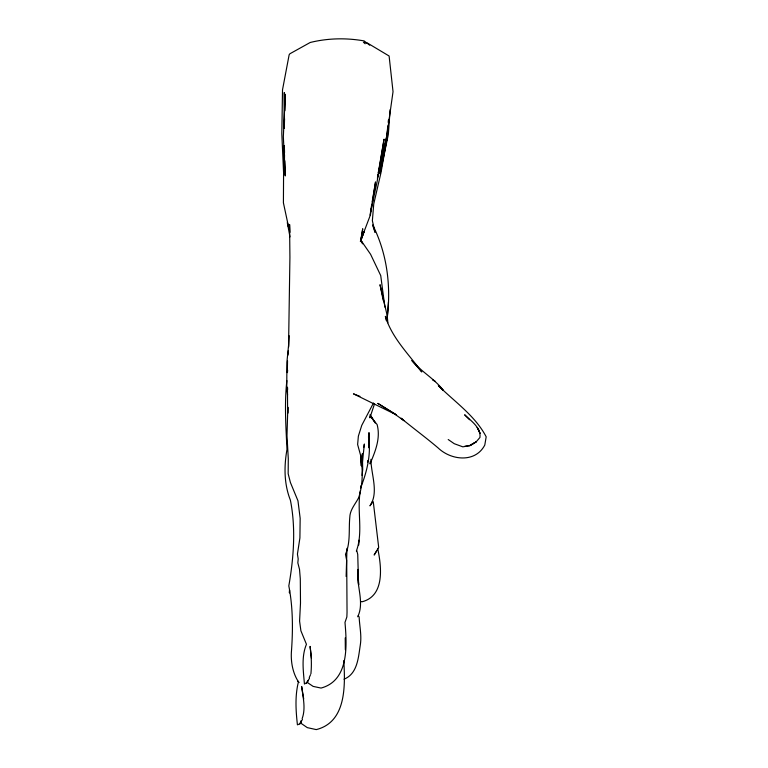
<?xml version="1.0" encoding="UTF-8"?>
<svg xmlns="http://www.w3.org/2000/svg" width="768" height="768" viewBox="0 0 768 768"><rect width="100%" height="100%" fill="white"/><g stroke="black" fill="none" stroke-linecap="round" stroke-linejoin="round"><path stroke-width="1.15" d="M287.818 413.155L287.837 407.184L286.992 435.629L288.288 458.688L288.163 473.702L290.4 482.477L297.955 500.794L300.163 518.304L299.904 537.946L297.437 554.074L298.186 558.922L297.84 562.858L299.53 569.434L300.298 578.784L300.499 602.995L299.587 621.091L300.902 630.797L306.442 644.294C301.238 656.765 303.341 670.944 304.435 684.038L307.853 681.869M284.093 127.987L284.304 92.496L284.554 111.216M346.982 548.323L346.128 576.48M284.534 154.858L284.198 173.933L284.083 145.68M287.318 372.634L287.53 360.854M284.285 128.093L284.563 118.762M284.803 110.592L285.293 94.253L283.344 136.752L285.274 175.939L284.803 160.771M289.142 335.693L288.643 347.069M362.208 463.978L362.467 456.835M356.362 551.059C363.475 532.003 356.669 510.413 360.365 490.579M345.331 649.69L345.226 637.901M286.867 380.621C284.333 403.536 285.888 426.528 286.992 449.434C283.968 466.349 283.997 483.926 290.381 500.122C296.006 528.278 293.683 558.019 288.816 585.898C293.059 607.651 293.03 630.298 291.36 652.55C290.822 662.861 293.078 674.189 298.982 682.56L297.85 681.178L298.387 682.07C294.893 695.981 295.834 710.717 297.427 724.829L299.798 723.869L301.229 722.208M358.733 545.03L359.04 540.163M390.115 109.67L388.339 134.467L380.006 173.77L384.787 149.299M287.462 372.451L287.635 370.118M370.128 414.576L369.878 417.83L374.592 403.69M387.197 318.182C391.142 286.09 387.235 253.901 372.682 224.909M387.178 318.221L388.464 301.891M287.99 355.114L288.365 350.515M310.896 673.92C311.779 664.781 311.386 655.478 310.061 646.397L311.424 658.243M370.272 461.597L370.042 463.882C375.235 451.555 380.803 438.24 377.107 424.55L371.146 417.178M360.595 488.256L360.826 485.942M387.821 125.875L386.717 136.406L377.386 178.349M388.195 122.371L388.435 120.029M362.237 464.083L364.378 444.01L363.706 447.485M362.083 475.469L362.698 469.69L362.362 453.725L362.054 455.914M369.024 447.581L369.398 444.528L368.486 436.781C371.405 453.946 366.979 471.686 360.682 487.699M370.55 211.488L371.75 204.394M372.144 202.022L375.533 181.93L370.464 214.8L360.374 241.373M377.52 177.206L377.914 174.902M378.307 172.598L384.058 139.162L377.069 181.872L369.955 215.03M386.957 138.816L381.005 172.589L373.747 203.962L372.365 220.742L375.014 232.32L372.922 226.003M385.93 143.482L386.842 138.816M378.288 172.896L386.717 136.406L393.034 91.69L389.107 56.006L367.603 43.142L363.427 42.211L365.174 43.786M360.672 240.374L361.594 236.909M360.461 241.594L364.032 231.734L360.586 241.142L362.736 228.749L360.95 240.173L362.544 243.379M371.856 503.213L372.394 501.859L369.974 505.872C379.123 492.365 370.954 474.317 370.934 459.312M367.642 461.971L368.419 460.176L367.488 462.077M302.15 718.589C305.952 708.47 302.918 696.912 301.661 686.467L303.715 699.005M309.245 677.578L310.483 674.832M357.706 616.781C364.819 602.323 355.978 584.909 357.907 569.434L358.589 584.813L357.734 554.41L356.832 550.781M309.456 678.346L306.518 683.184L308.083 680.429M302.448 719.414L299.798 723.869L300.979 721.786M373.488 402.97L361.757 425.366L358.368 436.138L357.629 444.528L361.027 456.864L361.325 465.888L360.624 456.269C363.005 469.968 362.995 484.32 358.694 497.654C355.363 504.106 349.968 509.731 349.795 517.363C348.624 529.632 350.65 542.774 345.485 554.275L346.704 560.544L347.04 612.288L346.858 616.954L344.986 622.426C346.992 645.581 349.037 680.573 321.043 688.061L313.123 686.39L307.939 682.896M376.541 551.136L374.15 555.043L378.691 547.411L373.267 501.706M448.214 439.526L454.253 443.702L462.845 446.842L469.613 445.632L476.141 441.878L479.962 437.443C481.085 427.536 470.899 420.826 464.65 414.768L469.565 419.741M469.613 445.632L476.141 441.878L470.304 445.536L464.755 446.314M344.045 679.19C357.629 673.718 358.339 657.389 360.317 644.918C361.786 635.568 359.568 626.294 359.136 616.973L358.243 615.754M360.71 601.507L362.035 601.786C385.066 595.891 381.466 566.486 377.722 548.544M359.942 396.355L353.472 393.84L396.038 414.682L377.933 403.43L396.038 414.682M403.978 420.71L392.678 412.579M369.715 45.226L364.118 40.915C346.253 37.757 327.84 38.141 310.214 42.48L289.862 53.789L289.142 54.806L282.518 89.779L281.818 133.776L283.584 172.704L283.411 202.829L289.075 229.277M403.43 420.048L401.059 418.186C413.213 428.285 426.086 437.674 438.163 447.974C451.21 460.464 475.43 463.094 484.79 445.046L486.182 436.819C475.296 415.891 454.819 401.942 438.326 385.603L443.194 390.288C434.534 378.634 421.277 371.837 412.022 360.605M411.946 360.672L421.786 371.942C408.73 354.182 391.93 337.93 385.373 316.358L386.381 320.746M371.434 417.408L375.331 422.966L370.646 415.44M362.611 243.84L360.518 239.75L370.57 254.266L380.736 275.597L384.864 307.114M289.085 229.2L287.338 222.624L289.978 236.918M300.778 720.931L301.363 723.542L307.277 727.622L316.253 729.6C346.512 722.006 345.254 685.421 343.786 660.595M383.222 300.442L380.016 284.698L387.197 315.552L387.878 322.81M287.558 395.088L286.762 387.043L286.915 362.122L288.576 345.283L289.92 257.261L289.574 224.486L289.93 232.378M287.616 389.501L287.462 387.216L287.616 413.242M358.474 582.317L358.589 584.813M284.333 145.603L284.544 152.602M369.13 438.614L368.986 432.624L369.37 448.195L369.187 441.005M289.459 592.157L289.45 592.925L289.536 590.122L289.459 592.157M433.853 380.496L432.48 379.546L435.331 381.59L433.853 380.496M478.55 429.782L477.216 427.478L480.077 433.44L478.55 429.782"/></g></svg>
